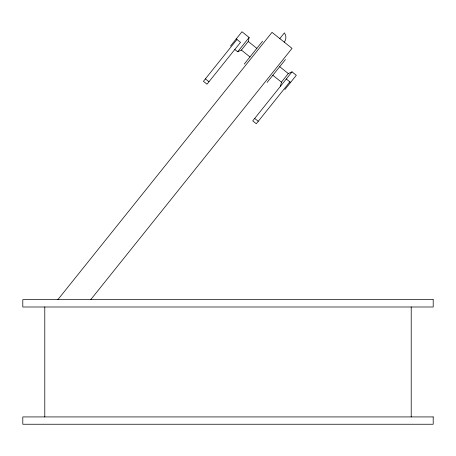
<?xml version="1.0" encoding="UTF-8"?>
<svg xmlns="http://www.w3.org/2000/svg" width="456" height="456" viewBox="0 0 456 456"><rect width="100%" height="100%" fill="white"/><g stroke="black" fill="none" stroke-linecap="round" stroke-linejoin="round"><path stroke-width="0.68" d="M234.806 49.487L237.667 51.779L241.384 50.063L248.258 41.485L249.118 37.477L241.971 31.755L230.514 46.05M280.56 86.144L281.42 82.137L288.295 73.558L292.017 71.848L296.303 75.286L284.852 89.581M236.96 39.472L203.433 81.316L207.013 84.183L240.534 42.34L236.242 38.902M237.667 51.779L249.118 37.477M244.239 64.085L262.565 41.211M57.861 299.655L272.015 32.347L292.034 48.382L90.79 299.575M279.665 38.766L284.39 32.872A7.57 7.57 0 0 1 284.242 42.14M267.113 82.416L285.445 59.536M292.017 71.848L252.738 120.874L256.312 123.736L289.862 81.858M248.258 41.485L256.836 48.359M279.716 66.69L288.295 73.558M286.288 78.996L290.58 82.433M241.384 50.063L249.968 56.937M272.842 75.269L281.42 82.137M205.388 78.882L208.962 81.749M254.693 118.435L258.267 121.296M411.215 306.991L411.215 416.921M44.785 306.991L44.785 416.921M433.2 299.66L22.8 299.66L22.8 306.991L433.2 306.991L433.2 299.66M433.2 416.921L22.8 416.921L22.8 424.245L433.2 424.245L433.2 416.921"/></g></svg>
